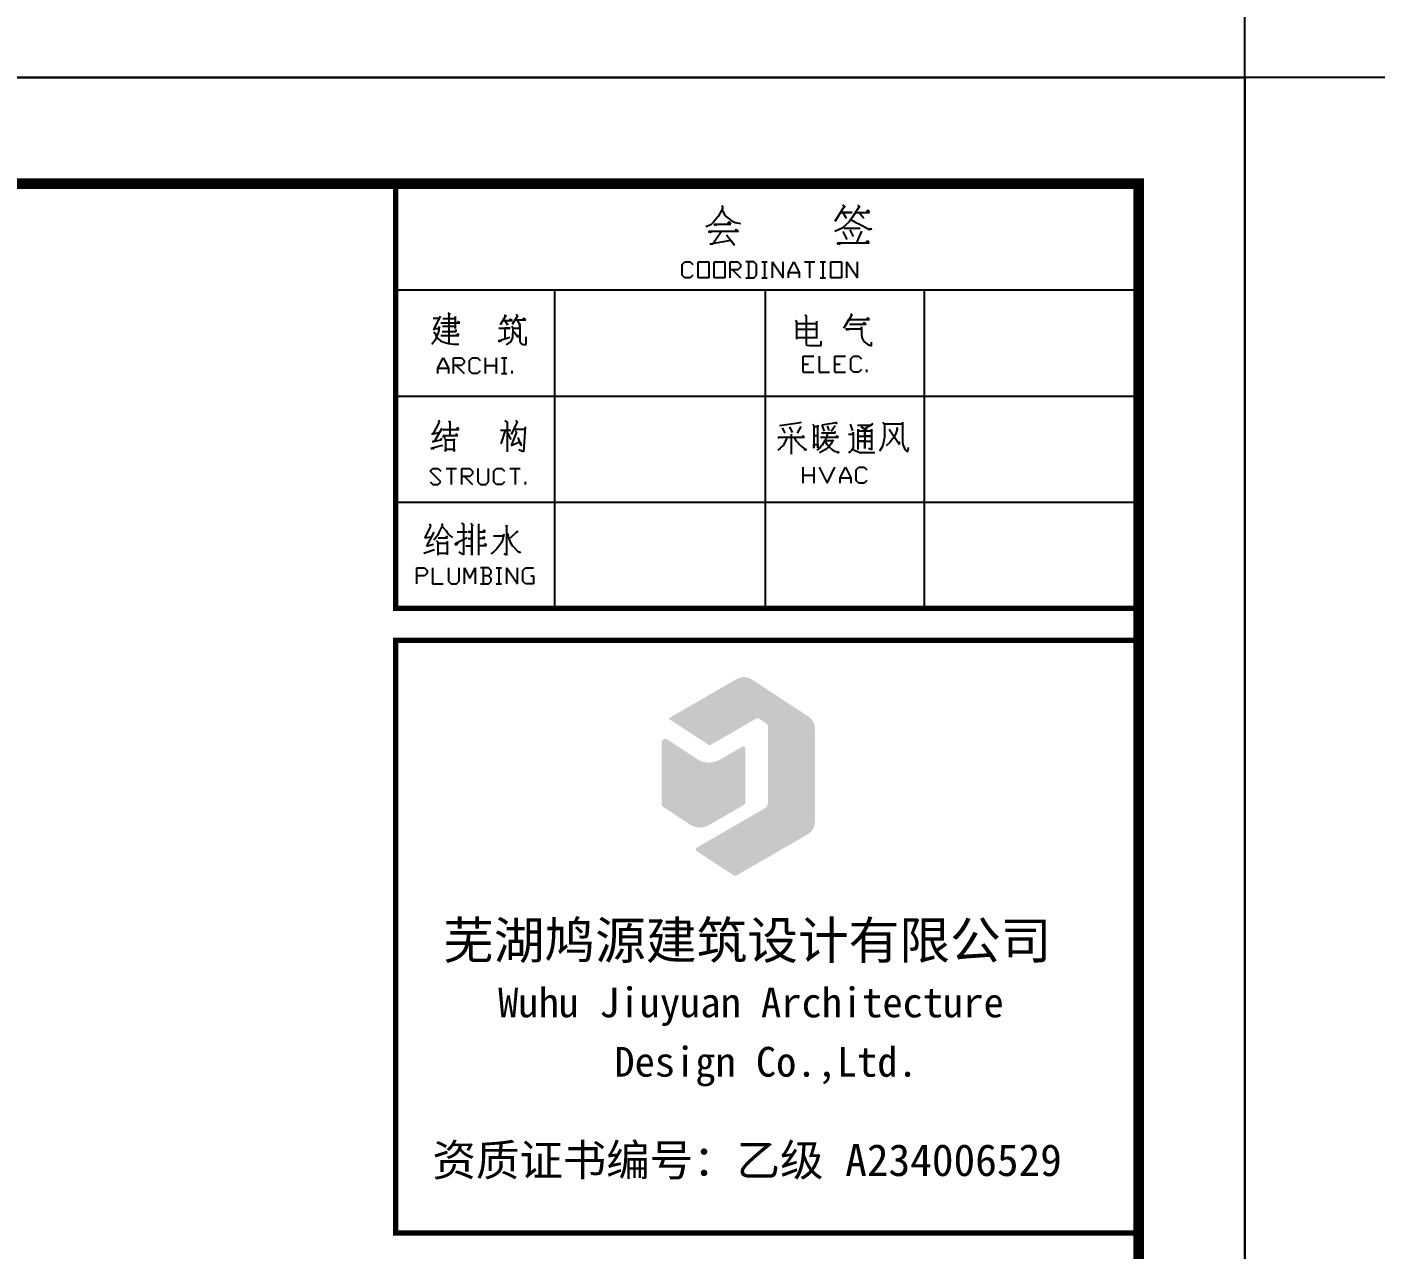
# Model space of a CAD drawing. Extents: x 2025205 to 2402328, y -557483 to 329036.
# Drawn here: x 2160471 to 2179515, y 104105 to 121366 of the extents above; entities that cross this region are included whole.
import ezdxf

# ---------------------------------------------------------------- set-up
doc = ezdxf.new("R2010")
doc.units = 0
doc.header["$LTSCALE"] = 1500
doc.header["$MEASUREMENT"] = 0
doc.layers.add('PUB_TITLE', color=4, linetype='Continuous')
doc.styles.add('STYLE4', font='simfang.ttf', dxfattribs={"width": 0.8})
doc.styles.add('图签2', font='simhei.ttf', dxfattribs={"height": 1000})

msp = doc.modelspace()

# ---------------------------------------------------------------- hatches: boundary and pattern name
at = {"layer": 'PUB_TITLE'}
h = msp.add_hatch(color=256, dxfattribs=at)
edge = h.paths.add_edge_path()
edge.add_ellipse((2171397.338064572, 111456.3832694849), major_axis=(-144.1779285890087, 144.1779285890087), ratio=0.9999999999999653, start_angle=225.0000000001424, end_angle=281.7428642561471)
edge.add_line((2171509.155402659, 111626.8867388619), (2170711.892938344, 112149.7368993275))
edge.add_ellipse((2170600.075600257, 111979.2334299511), major_axis=(-144.1779285887359, 144.1779285887359), ratio=0.9999999999999974, start_angle=-78.25713574382821, end_angle=-14.99999997287442)
edge.add_line((2170498.126409197, 112155.8146084617), (2169532.316187007, 111598.2038173061))
edge.add_line((2169532.316187007, 111598.2038173061), (2170113.731532861, 111216.9076689461))
edge.add_line((2170113.731532861, 111216.9076689461), (2170765.656832411, 111593.2969157211))
edge.add_ellipse((2170791.144130176, 111549.1516210935), major_axis=(36.04448214693746, 36.04448214693745), ratio=0.9999999999999745, start_angle=371.7428642561522, end_angle=435.0000000271238, ccw=False)
edge.add_line((2170819.098464698, 111591.7774884379), (2170915.236779441, 111528.7293260831))
edge.add_ellipse((2170887.282444919, 111486.1034587394), major_axis=(36.04448214777827, 36.04448214777825), ratio=0.9999999999997462, start_angle=314.99999999992565, end_angle=371.74286425592777, ccw=False)
edge.add_line((2170938.257040449, 111486.1034587387), (2170938.257040449, 110413.5759808044))
edge.add_ellipse((2170836.30784939, 110413.5759808044), major_axis=(-72.0889642944451, 72.088964294445), ratio=0.9999999999999458, start_angle=165.0000000265585, end_angle=224.999999999599, ccw=False)
edge.add_line((2170887.282444919, 110325.2853915484), (2169935.314594411, 109775.6664973998))
edge.add_ellipse((2169950.606973067, 109749.1793206236), major_axis=(-21.62668928813794, 21.62668928813793), ratio=0.9999999999999007, start_angle=-14.99999997343389, end_angle=101.742864255415)
edge.add_line((2169933.834372356, 109723.6038002181), (2170457.971961685, 109379.8707951515))
edge.add_ellipse((2170474.744562397, 109405.4463155563), major_axis=(21.62668928817741, 21.62668928817741), ratio=0.9999999999999938, start_angle=191.7428642543983, end_angle=255.000000025383)
edge.add_line((2170490.036941055, 109378.9591387794), (2171499.287255629, 109961.6500789404))
edge.add_ellipse((2171397.338064572, 110138.2312574517), major_axis=(144.1779285892063, 144.1779285892062), ratio=0.9999999999999477, start_angle=255.0000000270828, end_angle=315.0000000001423)
edge.add_line((2171601.236446689, 110138.2312574524), (2171601.236446689, 111456.3832694863))
h = msp.add_hatch(color=256, dxfattribs=at)
edge = h.paths.add_edge_path()
edge.add_ellipse((2169479.834981198, 110385.8926927447), major_axis=(29.71613420644969, 29.71613420644967), ratio=0.9999999999998969, start_angle=135.0000000030776, end_angle=191.742864259058)
edge.add_line((2169456.788603314, 110350.7506704645), (2169839.783500108, 110099.5800055824))
edge.add_ellipse((2169978.061767433, 110310.4321392584), major_axis=(-178.2968052391988, 178.2968052391988), ratio=0.9999999999999803, start_angle=101.7428642559012, end_angle=165.0000000269085)
edge.add_line((2170104.13664755, 110092.0640415752), (2170600.211208604, 110378.4728226243))
edge.add_ellipse((2170579.198728582, 110414.8675055716), major_axis=(-29.71613420645653, 29.71613420645653), ratio=0.9999999999999422, start_angle=165.0000000269174, end_angle=224.9999999999087)
edge.add_line((2170621.223688621, 110414.8675055716), (2170621.223688621, 111172.9012722112))
edge.add_ellipse((2170590.638931304, 111172.9012722119), major_axis=(21.62668928826362, 21.62668928826361), ratio=0.999999999999947, start_angle=314.9999999999985, end_angle=435.0000000256456)
edge.add_line((2170575.346552646, 111199.3884489888), (2170258.486560963, 111016.4492476962))
edge.add_ellipse((2170105.562774379, 111281.321015462), major_axis=(-216.2668928831128, 216.2668928831128), ratio=0.999999999999995, start_angle=101.74286425591981, end_angle=165.0000000268788, ccw=False)
edge.add_line((2169937.836767246, 111025.5658113989), (2169516.738930723, 111301.7246439685))
edge.add_ellipse((2169488.784596201, 111259.0987766241), major_axis=(36.04448214751914, 36.04448214751913), ratio=0.9999999999999017, start_angle=11.7428642554654, end_angle=134.9486282428271)
edge.add_line((2169437.810021162, 111259.1444807616), (2169437.810021162, 110385.8926927419))

# ---------------------------------------------------------------- linework, layer by layer
for p, q in [((2170287.527014585, 118843.1619280004), (2170299.527014596, 118813.1619280053)), ((2171991.527016172, 118855.161927999), (2172027.527016206, 118819.1619280053)), ((2172201.527016368, 118849.1619279997), (2172237.527016401, 118819.1619280053)), ((2170203.527014507, 118651.1619280311), (2170167.527014473, 118609.1619280388)), ((2170233.527014535, 118687.1619280255), (2170203.527014507, 118651.1619280311)), ((2170257.527014557, 118729.16192802), (2170233.527014535, 118687.1619280255)), ((2170299.527014596, 118813.1619280053), (2170257.527014557, 118729.16192802)), ((2170293.527014591, 118783.1619280109), (2170311.527014608, 118741.1619280172)), ((2170311.527014608, 118741.1619280172), (2170335.52701463, 118699.1619280241)), ((2170335.52701463, 118699.1619280241), (2170371.527014663, 118669.1619280283)), ((2170371.527014663, 118669.1619280283), (2170419.527014708, 118633.1619280353)), ((2172015.527016195, 118831.1619280032), (2171889.527016077, 118621.1619280367)), ((2171889.527016077, 118621.1619280367), (2171961.527016144, 118747.1619280165)), ((2171961.527016144, 118747.1619280165), (2172129.527016301, 118747.1619280165)), ((2171997.527016178, 118747.1619280165), (2172045.527016222, 118663.1619280297)), ((2172129.527016301, 118747.1619280165), (2171997.527016178, 118747.1619280165)), ((2172027.527016206, 118819.1619280053), (2172015.527016195, 118831.1619280032)), ((2172129.527016301, 118675.1619280276), (2172087.527016262, 118615.1619280381)), ((2172111.527016284, 118645.1619280325), (2172171.52701634, 118609.1619280388)), ((2172225.52701639, 118825.1619280046), (2172129.527016301, 118675.1619280276)), ((2172183.527016351, 118747.1619280165), (2172375.52701653, 118747.1619280165)), ((2172237.527016401, 118819.1619280053), (2172225.52701639, 118825.1619280046)), ((2172231.527016396, 118741.1619280172), (2172291.527016452, 118663.1619280297)), ((2172351.527016507, 118777.1619280109), (2172327.527016485, 118753.1619280158)), ((2172375.52701653, 118747.1619280165), (2172351.527016507, 118777.1619280109)), ((2170131.52701444, 118573.1619280444), (2170059.527014373, 118543.1619280493)), ((2170101.527014412, 118483.1619280591), (2170521.527014803, 118483.1619280591)), ((2170119.527014429, 118459.1619280619), (2170101.527014412, 118483.1619280591)), ((2170143.527014451, 118483.1619280591), (2170119.527014429, 118459.1619280619)), ((2170167.527014473, 118609.1619280388), (2170131.52701444, 118573.1619280444)), ((2170161.527014468, 118303.161928087), (2170275.527014574, 118477.1619280591)), ((2170179.527014485, 118579.1619280437), (2170413.527014703, 118579.1619280437)), ((2170197.527014501, 118555.1619280465), (2170179.527014485, 118579.1619280437)), ((2170221.527014524, 118579.1619280437), (2170197.527014501, 118555.1619280465)), ((2170389.52701468, 118615.1619280381), (2170371.527014663, 118585.1619280423)), ((2170413.527014703, 118579.1619280437), (2170389.52701468, 118615.1619280381)), ((2170419.527014708, 118633.1619280353), (2170473.527014758, 118603.1619280388)), ((2170473.527014758, 118603.1619280388), (2170551.527014831, 118591.1619280409)), ((2170491.527014775, 118507.1619280549), (2170473.527014758, 118483.1619280591)), ((2170521.527014803, 118483.1619280591), (2170491.527014775, 118507.1619280549)), ((2171985.527016167, 118525.1619280521), (2171883.527016072, 118477.1619280591)), ((2172039.527016217, 118573.1619280444), (2171985.527016167, 118525.1619280521)), ((2171997.527016178, 118477.1619280591), (2172051.527016228, 118363.1619280779)), ((2172009.527016189, 118525.1619280521), (2172243.527016407, 118525.1619280521)), ((2172087.527016262, 118615.1619280381), (2172039.527016217, 118573.1619280444)), ((2172093.527016267, 118501.1619280556), (2172141.527016312, 118405.1619280716)), ((2172171.52701634, 118609.1619280388), (2172231.527016396, 118579.1619280437)), ((2172261.527016424, 118483.1619280591), (2172195.527016362, 118333.1619280828)), ((2172231.527016396, 118579.1619280437), (2172279.52701644, 118555.1619280465)), ((2172279.52701644, 118555.1619280465), (2172345.527016502, 118519.1619280535)), ((2172345.527016502, 118519.1619280535), (2172405.527016558, 118513.1619280535)), ((2172405.527016558, 118513.1619280535), (2172357.527016513, 118495.1619280563)), ((2170413.527014703, 118351.16192808), (2170119.527014429, 118297.1619280884)), ((2170119.527014429, 118297.1619280884), (2170161.527014468, 118303.161928087)), ((2170353.527014647, 118429.1619280668), (2170467.527014753, 118285.1619280898)), ((2170467.527014753, 118285.1619280898), (2170413.527014703, 118351.16192808)), ((2171919.527016105, 118315.1619280856), (2172369.527016524, 118315.1619280856)), ((2171937.527016122, 118291.1619280891), (2171919.527016105, 118315.1619280856)), ((2171973.527016155, 118315.1619280856), (2171937.527016122, 118291.1619280891)), ((2172345.527016502, 118345.1619280814), (2172315.527016474, 118309.161928087)), ((2172369.527016524, 118315.1619280856), (2172345.527016502, 118345.1619280814)), ((2169727.628564021, 118011.8383523147), (2169765.128564057, 118049.3383523077)), ((2169727.628564021, 117861.8383523384), (2169727.628564021, 118011.8383523147)), ((2169765.128564057, 118049.3383523077), (2169840.128564127, 118049.3383523077)), ((2169840.128564127, 118049.3383523077), (2169877.62856416, 118011.8383523147)), ((2169952.62856423, 118049.3383523077), (2170102.62856437, 118049.3383523077)), ((2169952.62856423, 117824.3383523447), (2169952.62856423, 118049.3383523077)), ((2170102.62856437, 118049.3383523077), (2170102.62856437, 117824.3383523447)), ((2170177.62856444, 118049.3383523077), (2170327.628564579, 118049.3383523077)), ((2170177.62856444, 117824.3383523447), (2170177.62856444, 118049.3383523077)), ((2170327.628564579, 118049.3383523077), (2170327.628564579, 117824.3383523447)), ((2170402.628564649, 118049.3383523077), (2170515.128564755, 118049.3383523077)), ((2170402.628564649, 117824.3383523447), (2170402.628564649, 118049.3383523077)), ((2170515.128564755, 117936.8383523258), (2170402.628564649, 117936.8383523258)), ((2170440.128564686, 117936.8383523258), (2170552.628564789, 117824.3383523447)), ((2170515.128564755, 118049.3383523077), (2170552.628564789, 118011.8383523147)), ((2170552.628564789, 117974.3383523203), (2170515.128564755, 117936.8383523258)), ((2170552.628564789, 118011.8383523147), (2170552.628564789, 117974.3383523203)), ((2170740.128564965, 118049.3383523077), (2170627.628564859, 118049.3383523077)), ((2170665.128564895, 118049.3383523077), (2170665.128564895, 117824.3383523447)), ((2170777.628564999, 118011.8383523147), (2170740.128564965, 118049.3383523077)), ((2170777.628564999, 117861.8383523384), (2170777.628564999, 118011.8383523147)), ((2170852.628565068, 118049.3383523077), (2170927.628565138, 118049.3383523077)), ((2170890.128565105, 118049.3383523077), (2170890.128565105, 117824.3383523447)), ((2171002.628565208, 118049.3383523077), (2171152.628565348, 117824.3383523447)), ((2171002.628565208, 117824.3383523447), (2171002.628565208, 118049.3383523077)), ((2171152.628565348, 117824.3383523447), (2171152.628565348, 118049.3383523077)), ((2171227.628565418, 117899.3383523328), (2171302.628565487, 118049.3383523077)), ((2171227.628565418, 117899.3383523328), (2171377.628565557, 117899.3383523328)), ((2171227.628565418, 117824.3383523447), (2171227.628565418, 117899.3383523328)), ((2171302.628565487, 118049.3383523077), (2171377.628565557, 117899.3383523328)), ((2171377.628565557, 117899.3383523328), (2171377.628565557, 117824.3383523447)), ((2171452.628565627, 118049.3383523077), (2171602.628565767, 118049.3383523077)), ((2171527.628565697, 118049.3383523077), (2171527.628565697, 117824.3383523447)), ((2171677.628565837, 118049.3383523077), (2171752.628565907, 118049.3383523077)), ((2171715.128565873, 118049.3383523077), (2171715.128565873, 117824.3383523447)), ((2171827.628565976, 118049.3383523077), (2171977.628566116, 118049.3383523077)), ((2171827.628565976, 117824.3383523447), (2171827.628565976, 118049.3383523077)), ((2171977.628566116, 118049.3383523077), (2171977.628566116, 117824.3383523447)), ((2172052.628566186, 118049.3383523077), (2172202.628566326, 117824.3383523447)), ((2172052.628566186, 117824.3383523447), (2172052.628566186, 118049.3383523077)), ((2172202.628566326, 117824.3383523447), (2172202.628566326, 118049.3383523077)), ((2169765.128564057, 117824.3383523447), (2169727.628564021, 117861.8383523384)), ((2169840.128564127, 117824.3383523447), (2169765.128564057, 117824.3383523447)), ((2169877.62856416, 117861.8383523384), (2169840.128564127, 117824.3383523447)), ((2170102.62856437, 117824.3383523447), (2169952.62856423, 117824.3383523447)), ((2170327.628564579, 117824.3383523447), (2170177.62856444, 117824.3383523447)), ((2170627.628564859, 117824.3383523447), (2170740.128564965, 117824.3383523447)), ((2170740.128564965, 117824.3383523447), (2170777.628564999, 117861.8383523384)), ((2170852.628565068, 117824.3383523447), (2170927.628565138, 117824.3383523447)), ((2171677.628565837, 117824.3383523447), (2171752.628565907, 117824.3383523447)), ((2171977.628566116, 117824.3383523447), (2171827.628565976, 117824.3383523447)), ((2165677.348925039, 117653.5004129116), (2176177.348934818, 117653.5004129116)), ((2167923.895690979, 117653.5004129116), (2167923.895690979, 113195.2545468127)), ((2170899.007811868, 117653.5004129116), (2170899.007811868, 113195.2545468127)), ((2173143.864366502, 117653.5004129116), (2173143.864366502, 113195.2545468127)), ((2166417.736835769, 117330.0215390357), (2166451.336835801, 117306.0215390399)), ((2166432.136835783, 117315.6215390377), (2166432.136835783, 116898.0215391049)), ((2166451.336835801, 117306.0215390399), (2166432.136835783, 117315.6215390377)), ((2172107.951953672, 117319.0312637761), (2172122.351953685, 117280.6312637823)), ((2166211.336835577, 117253.2215390466), (2166283.336835644, 117253.2215390466)), ((2166307.336835667, 117282.0215390427), (2166216.136835582, 117090.0215390734)), ((2166292.936835653, 117133.2215390662), (2166288.136835649, 117080.4215390736)), ((2166292.936835653, 117109.2215390704), (2166292.936835653, 117133.2215390662)), ((2166316.936835676, 117186.0215390595), (2166585.736835926, 117186.0215390595)), ((2166518.536835863, 117133.2215390669), (2166340.936835698, 117133.2215390669)), ((2166345.736835702, 117248.4215390491), (2166518.536835863, 117248.4215390491)), ((2166518.536835863, 117277.2215390445), (2166518.536835863, 117109.2215390718)), ((2166518.536835863, 117248.4215390491), (2166518.536835863, 117277.2215390445)), ((2166518.536835863, 117109.2215390718), (2166518.536835863, 117133.2215390669)), ((2166566.536835908, 117205.2215390557), (2166552.136835895, 117186.0215390595)), ((2166585.736835926, 117186.0215390595), (2166566.536835908, 117205.2215390557)), ((2167233.736836529, 117291.6215390412), (2167156.936836458, 117157.221539062)), ((2167200.136836498, 117219.6215390523), (2167329.736836619, 117219.6215390523)), ((2167214.536836511, 117301.2215390389), (2167238.536836534, 117277.2215390424)), ((2167224.13683652, 117210.0215390539), (2167257.736836552, 117157.221539062)), ((2167238.536836534, 117277.2215390424), (2167233.736836529, 117291.6215390412)), ((2167257.736836552, 117171.62153906), (2167252.936836547, 117152.4215390631)), ((2167257.736836552, 117157.221539062), (2167257.736836552, 117171.62153906)), ((2167300.936836592, 117238.8215390486), (2167286.536836579, 117219.6215390523)), ((2167329.736836619, 117219.6215390523), (2167300.936836592, 117238.8215390486)), ((2167320.136836607, 117138.0215390658), (2167334.53683662, 117109.2215390704)), ((2167401.736836683, 117286.8215390423), (2167324.936836611, 117162.0215390623)), ((2167368.136836652, 117229.2215390501), (2167516.93683679, 117229.2215390501)), ((2167382.536836665, 117310.8215390388), (2167406.536836687, 117282.0215390427)), ((2167396.936836679, 117224.4215390512), (2167430.53683671, 117162.0215390623)), ((2167406.536836687, 117282.0215390427), (2167401.736836683, 117286.8215390423)), ((2167440.136836719, 117176.4215390603), (2167425.736836705, 117147.6215390635)), ((2167430.53683671, 117162.0215390623), (2167440.136836719, 117176.4215390603)), ((2167435.336836714, 117147.6215390642), (2167435.336836714, 116922.0215391014)), ((2167435.336836714, 117114.0215390706), (2167435.336836714, 117147.6215390642)), ((2167488.136836763, 117253.2215390466), (2167468.936836746, 117234.0215390497)), ((2167516.93683679, 117229.2215390501), (2167488.136836763, 117253.2215390466)), ((2171328.462189164, 117223.0312637908), (2171342.862189177, 117199.0312637943)), ((2171342.862189177, 117199.0312637943), (2171342.862189177, 116954.2312638331)), ((2171347.662189182, 117179.8312637974), (2171621.262189437, 117179.8312637974)), ((2171458.062189285, 117299.8312637785), (2171477.262189303, 117285.4312637798)), ((2171477.262189303, 117285.4312637798), (2171477.262189303, 116887.0312638446)), ((2171626.062189441, 117208.6312637934), (2171626.062189441, 116963.8312638323)), ((2172117.551953681, 117290.23126378), (2172011.951953582, 117112.6312638088)), ((2172011.951953582, 117112.6312638088), (2172079.151953642, 117232.6312637886)), ((2172079.151953642, 117232.6312637886), (2172371.951953918, 117232.6312637886)), ((2172088.751953654, 117170.2312637996), (2172323.951953873, 117170.2312637996)), ((2172122.351953685, 117280.6312637823), (2172117.551953681, 117290.23126378)), ((2172261.551953815, 117131.8312638057), (2172261.551953815, 117074.2312638143)), ((2172261.551953815, 117103.0312638097), (2172261.551953815, 117131.8312638057)), ((2172299.951953851, 117189.4312637951), (2172280.751953833, 117165.4312637993)), ((2172323.951953873, 117170.2312637996), (2172299.951953851, 117189.4312637951)), ((2172347.951953895, 117256.6312637851), (2172328.751953878, 117227.8312637897)), ((2172371.951953918, 117232.6312637886), (2172347.951953895, 117256.6312637851)), ((2166230.536835595, 116936.4215390966), (2166192.136835559, 116878.8215391072)), ((2166216.136835582, 117090.0215390734), (2166235.3368356, 117109.2215390704)), ((2166220.936835586, 117061.221539078), (2166240.136835604, 117032.4215390827)), ((2166249.736835613, 116974.8215390919), (2166230.536835595, 116936.4215390966)), ((2166235.3368356, 117109.2215390704), (2166292.936835653, 117109.2215390704)), ((2166240.136835604, 117032.4215390827), (2166249.736835613, 116998.821539087)), ((2166264.136835626, 117013.2215390857), (2166249.736835613, 116974.8215390919)), ((2166249.736835613, 116998.821539087), (2166273.736835635, 116965.2215390927)), ((2166278.53683564, 117046.8215390793), (2166264.136835626, 117013.2215390857)), ((2166273.736835635, 116965.2215390927), (2166312.136835671, 116931.6215390977)), ((2166288.136835649, 117080.4215390736), (2166278.53683564, 117046.8215390793)), ((2166312.136835671, 116931.6215390977), (2166360.136835716, 116912.4215391015)), ((2166316.936835676, 117008.4215390868), (2166571.336835912, 117008.4215390868)), ((2166336.136835693, 117066.021539079), (2166532.936835879, 117066.021539079)), ((2166528.136835872, 117085.2215390746), (2166513.736835859, 117070.8215390779)), ((2166537.736835881, 117070.8215390779), (2166528.136835872, 117090.0215390734)), ((2166532.936835879, 117090.0215390748), (2166528.136835872, 117085.2215390746)), ((2166556.936835899, 117032.4215390827), (2166528.136835872, 117008.4215390868)), ((2166532.936835879, 117066.021539079), (2166532.936835879, 117090.0215390748)), ((2166571.336835912, 117008.4215390868), (2166556.936835899, 117032.4215390827)), ((2167132.936836433, 116931.6215390991), (2167291.33683658, 116984.4215390903)), ((2167156.936836455, 116917.2215391011), (2167132.936836433, 116931.6215390991)), ((2167137.736836437, 117114.0215390692), (2167296.136836585, 117114.0215390692)), ((2167166.536836464, 116936.421539098), (2167156.936836455, 116917.2215391011)), ((2167219.336836513, 117114.0215390692), (2167219.336836513, 116955.621539095)), ((2167296.136836585, 117114.0215390692), (2167219.336836513, 117114.0215390692)), ((2167329.736836616, 116979.6215390915), (2167305.736836594, 116922.0215391014)), ((2167334.53683662, 117109.2215390704), (2167329.736836616, 116979.6215390915)), ((2167344.136836629, 117114.0215390706), (2167435.336836714, 117114.0215390706)), ((2167348.936836634, 117066.0215390776), (2167406.536836687, 116984.4215390903)), ((2167416.136836696, 116998.8215390891), (2167396.936836679, 117008.4215390868)), ((2167406.536836687, 116984.4215390903), (2167416.136836696, 116998.8215390891)), ((2167521.736836795, 116878.8215391072), (2167521.736836795, 116989.2215390892)), ((2171347.662189182, 117098.2312638108), (2171621.262189437, 117098.2312638108)), ((2171352.462189186, 116978.2312638303), (2171621.262189437, 116978.2312638303)), ((2172040.751953609, 117103.0312638097), (2172261.551953815, 117103.0312638097)), ((2172064.751953632, 117079.0312638131), (2172040.751953609, 117103.0312638097)), ((2172079.151953645, 117103.0312638097), (2172064.751953632, 117079.0312638131)), ((2172261.551953815, 117074.2312638143), (2172261.551953815, 117031.0312638222)), ((2172261.551953815, 117031.0312638222), (2172266.351953819, 116978.2312638303)), ((2172266.351953819, 116978.2312638303), (2172295.151953846, 116925.4312638377)), ((2166360.136835716, 116912.4215391015), (2166427.336835778, 116893.2215391053)), ((2166427.336835778, 116893.2215391053), (2166499.336835845, 116883.6215391075)), ((2166499.336835845, 116883.6215391075), (2166571.336835912, 116883.6215391075)), ((2167305.736836594, 116922.0215391014), (2167238.536836531, 116874.0215391084)), ((2167435.336836714, 116922.0215391014), (2167449.736836728, 116893.2215391053)), ((2167449.736836728, 116893.2215391053), (2167464.136836741, 116883.6215391075)), ((2167464.136836741, 116883.6215391075), (2167483.336836759, 116878.8215391072)), ((2167483.336836759, 116878.8215391072), (2167521.736836795, 116878.8215391072)), ((2171477.262189303, 116887.0312638446), (2171486.862189312, 116872.6312638465)), ((2171486.862189312, 116872.6312638465), (2171520.462189343, 116867.8312638463)), ((2171520.462189343, 116867.8312638463), (2171688.462189499, 116867.8312638463)), ((2171688.462189499, 116867.8312638463), (2171688.462189499, 116930.2312638366)), ((2172295.151953846, 116925.4312638377), (2172347.951953895, 116882.2312638457)), ((2172347.951953895, 116882.2312638457), (2172400.751953945, 116863.0312638488)), ((2172400.751953945, 116863.0312638488), (2172400.751953945, 116915.83126384)), ((2166273.7738069, 116544.755672005), (2166348.77380697, 116694.7556719813)), ((2166348.77380697, 116694.7556719813), (2166423.773807039, 116544.755672005)), ((2166498.773807109, 116694.7556719813), (2166611.273807213, 116694.7556719813)), ((2166498.773807109, 116469.7556720169), (2166498.773807109, 116694.7556719813)), ((2166611.273807213, 116582.2556719994), (2166498.773807109, 116582.2556719994)), ((2166536.273807143, 116582.2556719994), (2166648.773807249, 116469.7556720169)), ((2166611.273807213, 116694.7556719813), (2166648.773807249, 116657.2556719868)), ((2166648.773807249, 116619.7556719924), (2166611.273807213, 116582.2556719994)), ((2166648.773807249, 116657.2556719868), (2166648.773807249, 116619.7556719924)), ((2166723.773807319, 116657.2556719868), (2166761.273807352, 116694.7556719813)), ((2166723.773807319, 116507.2556720106), (2166723.773807319, 116657.2556719868)), ((2166761.273807352, 116694.7556719813), (2166836.273807422, 116694.7556719813)), ((2166836.273807422, 116694.7556719813), (2166873.773807459, 116657.2556719868)), ((2166948.773807528, 116469.7556720169), (2166948.773807528, 116694.7556719813)), ((2166948.773807528, 116582.2556719994), (2167098.773807668, 116582.2556719994)), ((2167098.773807668, 116694.7556719813), (2167098.773807668, 116469.7556720169)), ((2167173.773807738, 116694.7556719813), (2167248.773807808, 116694.7556719813)), ((2167211.273807772, 116694.7556719813), (2167211.273807772, 116469.7556720169)), ((2171435.434734755, 116715.2899094732), (2171585.434734895, 116715.2899094732)), ((2171435.434734755, 116490.2899095095), (2171435.434734755, 116715.2899094732)), ((2171435.434734755, 116602.7899094913), (2171510.434734825, 116602.7899094913)), ((2171660.434734965, 116715.2899094732), (2171660.434734965, 116490.2899095095)), ((2171885.434735174, 116715.2899094732), (2172035.434735314, 116715.2899094732)), ((2171885.434735174, 116490.2899095095), (2171885.434735174, 116715.2899094732)), ((2171885.434735174, 116602.7899094913), (2171960.434735244, 116602.7899094913)), ((2172110.434735384, 116677.7899094801), (2172147.934735417, 116715.2899094732)), ((2172110.434735384, 116527.7899095039), (2172110.434735384, 116677.7899094801)), ((2172147.934735417, 116715.2899094732), (2172222.934735487, 116715.2899094732)), ((2172222.934735487, 116715.2899094732), (2172260.434735524, 116677.7899094801)), ((2166273.7738069, 116544.755672005), (2166423.773807039, 116544.755672005)), ((2166273.7738069, 116469.7556720169), (2166273.7738069, 116544.755672005)), ((2166423.773807039, 116544.755672005), (2166423.773807039, 116469.7556720169)), ((2166761.273807352, 116469.7556720169), (2166723.773807319, 116507.2556720106)), ((2166836.273807422, 116469.7556720169), (2166761.273807352, 116469.7556720169)), ((2166873.773807459, 116507.2556720106), (2166836.273807422, 116469.7556720169)), ((2167173.773807738, 116469.7556720169), (2167248.773807808, 116469.7556720169)), ((2167323.773807878, 116469.7556720169), (2167323.773807878, 116507.2556720106)), ((2171435.434734755, 116490.2899095095), (2171585.434734895, 116490.2899095095)), ((2171660.434734965, 116490.2899095095), (2171810.434735104, 116490.2899095095)), ((2171885.434735174, 116490.2899095095), (2172035.434735314, 116490.2899095095)), ((2172147.934735417, 116490.2899095095), (2172110.434735384, 116527.7899095039)), ((2172222.934735487, 116490.2899095095), (2172147.934735417, 116490.2899095095)), ((2172260.434735524, 116527.7899095039), (2172222.934735487, 116490.2899095095)), ((2172335.434735593, 116490.2899095095), (2172335.434735593, 116527.7899095039)), ((2165677.348925039, 116153.5004131519), (2176177.348934818, 116153.5004131519)), ((2166283.336835644, 115814.1560391355), (2166292.936835653, 115785.3560391394)), ((2166427.336835778, 115799.7560391375), (2166456.136835805, 115785.3560391401)), ((2166446.536835796, 115794.9560391379), (2166446.536835796, 115598.1560391691)), ((2166456.136835805, 115785.3560391401), (2166446.536835796, 115794.9560391379)), ((2167219.336836516, 115809.3560391353), (2167252.936836547, 115790.156039139)), ((2167252.936836547, 115790.156039139), (2167252.936836547, 115362.9560392071)), ((2167396.936836681, 115790.156039139), (2167310.536836601, 115607.7560391682)), ((2167377.736836663, 115814.1560391355), (2167396.936836681, 115790.156039139)), ((2171393.398761988, 115792.3016471653), (2171398.198761992, 115773.1016471684)), ((2166192.136835559, 115612.5560391671), (2166292.936835656, 115636.5560391636)), ((2166211.336835577, 115622.1560391663), (2166192.136835559, 115612.5560391671)), ((2166292.936835653, 115785.3560391394), (2166211.336835577, 115622.1560391663)), ((2166331.336835692, 115694.1560391537), (2166225.736835593, 115516.5560391825)), ((2166292.936835656, 115636.5560391636), (2166331.336835692, 115694.1560391537)), ((2166350.536835707, 115679.756039157), (2166571.336835912, 115679.756039157)), ((2166364.93683572, 115665.356039159), (2166350.536835707, 115679.756039157)), ((2166379.336835734, 115679.756039157), (2166364.93683572, 115665.356039159)), ((2166532.936835879, 115617.3560391674), (2166528.136835872, 115598.1560391705)), ((2166556.936835902, 115593.3560391702), (2166532.936835879, 115617.3560391674)), ((2166556.936835899, 115708.5560391524), (2166542.536835886, 115684.5560391559)), ((2166571.336835912, 115679.756039157), (2166556.936835899, 115708.5560391524)), ((2167161.736836462, 115670.1560391579), (2167305.736836596, 115670.1560391579)), ((2167224.13683652, 115665.356039159), (2167166.536836467, 115478.1560391893)), ((2167252.936836547, 115636.5560391636), (2167305.736836596, 115540.5560391797)), ((2167387.336836672, 115641.3560391646), (2167310.536836601, 115454.1560391949)), ((2167358.536836646, 115684.5560391559), (2167502.53683678, 115684.5560391559)), ((2167368.136836655, 115660.5560391615), (2167387.336836672, 115641.3560391646)), ((2167507.336836784, 115718.1560391502), (2167483.336836762, 115362.9560392085)), ((2171398.198761992, 115773.1016471684), (2171100.598761715, 115729.9016471764)), ((2171138.998761751, 115705.9016471799), (2171177.398761787, 115629.1016471921)), ((2171244.598761849, 115720.3016471765), (2171282.998761885, 115638.7016471899)), ((2171268.598761871, 115614.7016471927), (2171268.598761871, 115331.5016472391)), ((2171402.998761997, 115725.1016471768), (2171350.198761947, 115629.1016471921)), ((2171566.198762149, 115753.9016471708), (2171585.398762167, 115734.7016471745)), ((2171585.398762167, 115734.7016471745), (2171585.398762167, 115417.9016472246)), ((2171642.99876222, 115720.3016471779), (2171585.398762167, 115720.3016471779)), ((2171642.99876222, 115739.5016471741), (2171642.99876222, 115720.3016471779)), ((2171642.99876222, 115422.7016472248), (2171642.99876222, 115739.5016471741)), ((2171695.798762269, 115633.901647191), (2171892.598762453, 115633.901647191)), ((2171902.198762462, 115773.1016471684), (2171700.598762274, 115739.5016471741)), ((2171700.598762274, 115739.5016471741), (2171734.198762305, 115657.9016471875)), ((2171782.19876235, 115629.1016471921), (2171767.798762336, 115566.7016472011)), ((2171777.398762345, 115729.9016471764), (2171796.598762363, 115667.5016471853)), ((2171887.798762448, 115729.9016471764), (2171830.198762394, 115653.101647188)), ((2171882.998762444, 115648.3016471891), (2171873.398762435, 115633.901647191)), ((2171892.598762453, 115633.901647191), (2171882.998762444, 115648.3016471891)), ((2171892.598762453, 115787.5016471664), (2171911.79876247, 115758.7016471704)), ((2171911.79876247, 115758.7016471704), (2171902.198762462, 115773.1016471684)), ((2172074.998762622, 115614.7016471941), (2172142.198762685, 115614.7016471941)), ((2172098.998762645, 115753.9016471708), (2172132.598762676, 115662.7016471864)), ((2172142.198762685, 115643.5016471902), (2172142.198762685, 115422.7016472248)), ((2172142.198762685, 115614.7016471941), (2172142.198762685, 115643.5016471902)), ((2172204.598762743, 115739.5016471741), (2172401.398762926, 115739.5016471741)), ((2172214.198762752, 115686.7016471815), (2172214.198762752, 115662.7016471857)), ((2172214.198762752, 115398.7016472276), (2172214.198762752, 115686.7016471815)), ((2172214.198762752, 115662.7016471857), (2172401.398762926, 115662.7016471857)), ((2172257.398762792, 115720.3016471765), (2172334.198762864, 115667.5016471853)), ((2172300.598762833, 115686.7016471829), (2172257.398762792, 115720.3016471765)), ((2172420.598762944, 115758.7016471704), (2172300.598762833, 115686.7016471829)), ((2172305.398762837, 115653.1016471866), (2172305.398762837, 115413.1016472257)), ((2172305.398762837, 115585.901647198), (2172305.398762837, 115653.1016471866)), ((2172401.398762926, 115739.5016471741), (2172420.598762944, 115758.7016471704)), ((2172401.398762926, 115686.7016471815), (2172401.398762926, 115408.3016472268)), ((2172401.398762926, 115662.7016471857), (2172401.398762926, 115686.7016471815)), ((2172559.798763074, 115782.7016471676), (2172583.798763096, 115753.9016471708)), ((2172583.798763096, 115753.9016471708), (2172583.798763096, 115566.7016472011)), ((2172588.598763101, 115758.7016471697), (2172833.398763329, 115758.7016471697)), ((2172650.998763159, 115686.7016471808), (2172794.998763293, 115470.7016472151)), ((2172751.798763253, 115638.7016471885), (2172732.598763238, 115595.5016471958)), ((2172766.198763269, 115691.5016471797), (2172751.798763253, 115638.7016471885)), ((2172761.398763262, 115715.5016471762), (2172766.198763269, 115691.5016471797)), ((2172838.198763333, 115782.7016471662), (2172838.198763333, 115509.1016472103)), ((2166182.53683555, 115415.756039199), (2166345.736835702, 115458.9560391917)), ((2166201.736835568, 115401.3560392016), (2166182.53683555, 115415.756039199)), ((2166201.736835571, 115506.9560391847), (2166331.336835692, 115540.5560391783)), ((2166225.736835593, 115516.5560391825), (2166201.736835571, 115506.9560391847)), ((2166230.536835595, 115430.156039197), (2166201.736835568, 115401.3560392016)), ((2166321.736835683, 115554.956039177), (2166316.936835678, 115535.7560391794)), ((2166331.336835692, 115540.5560391783), (2166321.736835683, 115554.956039177)), ((2166350.536835707, 115593.3560391702), (2166556.936835902, 115593.3560391702)), ((2166360.136835716, 115569.3560391744), (2166350.536835707, 115593.3560391702)), ((2166379.336835734, 115583.7560391724), (2166360.136835716, 115569.3560391744)), ((2166364.936835723, 115559.7560391759), (2166384.136835738, 115540.5560391783)), ((2166384.136835738, 115540.5560391783), (2166384.136835738, 115367.7560392059)), ((2166504.13683585, 115530.9560391805), (2166384.136835738, 115530.9560391805)), ((2166504.13683585, 115550.1560391774), (2166504.13683585, 115530.9560391805)), ((2166504.13683585, 115367.7560392059), (2166504.13683585, 115550.1560391774)), ((2167310.536836601, 115454.1560391949), (2167430.536836713, 115506.9560391861)), ((2167406.53683669, 115569.3560391772), (2167449.736836731, 115454.1560391949)), ((2167459.336836739, 115468.5560391936), (2167435.336836717, 115502.1560391872)), ((2167449.736836731, 115454.1560391949), (2167459.336836739, 115468.5560391936)), ((2171110.198761727, 115417.901647226), (2171076.598761695, 115389.1016472299)), ((2171081.398761697, 115571.5016472), (2171455.798762046, 115571.5016472)), ((2171095.798761711, 115552.3016472044), (2171081.398761697, 115571.5016472)), ((2171129.398761742, 115437.1016472222), (2171110.198761727, 115417.901647226)), ((2171153.398761764, 115456.3016472198), (2171129.398761742, 115437.1016472222)), ((2171172.598761782, 115485.1016472145), (2171153.398761764, 115456.3016472198)), ((2171182.198761791, 115509.101647211), (2171172.598761782, 115485.1016472145)), ((2171196.598761804, 115533.1016472075), (2171182.198761791, 115509.101647211)), ((2171206.198761813, 115552.3016472044), (2171196.598761804, 115533.1016472075)), ((2171311.798761912, 115561.9016472022), (2171321.398761921, 115537.9016472064)), ((2171321.398761921, 115537.9016472064), (2171345.398761943, 115509.101647211)), ((2171345.398761943, 115509.101647211), (2171364.598761961, 115489.9016472148)), ((2171364.598761961, 115489.9016472148), (2171388.598761983, 115465.9016472176)), ((2171388.598761983, 115465.9016472176), (2171412.598762006, 115441.9016472218)), ((2171412.598762006, 115441.9016472218), (2171431.798762023, 115427.5016472244)), ((2171436.598762028, 115590.7016471969), (2171422.198762015, 115566.7016472011)), ((2171431.798762023, 115427.5016472244), (2171465.398762055, 115403.5016472279)), ((2171455.798762046, 115571.5016472), (2171436.598762028, 115590.7016471969)), ((2171575.798762158, 115470.7016472165), (2171642.99876222, 115470.7016472165)), ((2171585.398762167, 115470.7016472165), (2171575.798762158, 115470.7016472165)), ((2171580.598762162, 115595.5016471965), (2171647.798762225, 115595.5016471965)), ((2171585.398762167, 115417.9016472246), (2171585.398762167, 115470.7016472165)), ((2171676.598762251, 115427.5016472237), (2171628.598762207, 115389.1016472299)), ((2171642.99876222, 115470.7016472165), (2171642.99876222, 115422.7016472248)), ((2171705.398762278, 115461.1016472173), (2171676.598762251, 115427.5016472237)), ((2171681.398762256, 115571.5016472014), (2171935.798762493, 115571.5016472014)), ((2171738.99876231, 115513.9016472099), (2171705.398762278, 115461.1016472173)), ((2171767.798762336, 115566.7016472011), (2171738.99876231, 115513.9016472099)), ((2171748.598762318, 115509.1016472103), (2171772.598762341, 115475.5016472153)), ((2171753.398762323, 115523.5016472077), (2171858.998762421, 115523.5016472077)), ((2171796.598762363, 115437.1016472222), (2171753.398762323, 115398.7016472276)), ((2171772.598762341, 115475.5016472153), (2171801.398762368, 115437.1016472222)), ((2171834.998762399, 115485.1016472145), (2171796.598762363, 115437.1016472222)), ((2171801.398762368, 115437.1016472222), (2171834.998762399, 115403.5016472279)), ((2171858.998762421, 115533.1016472061), (2171834.998762399, 115485.1016472145)), ((2171858.998762421, 115523.5016472077), (2171858.998762421, 115533.1016472061)), ((2171911.79876247, 115590.7016471976), (2171897.398762457, 115566.7016472011)), ((2171935.798762493, 115571.5016472014), (2171911.79876247, 115590.7016471976)), ((2172142.198762685, 115422.7016472248), (2172118.198762663, 115384.301647231)), ((2172218.998762757, 115513.9016472092), (2172401.398762926, 115513.9016472092)), ((2172305.398762837, 115513.9016472092), (2172218.998762757, 115513.9016472092)), ((2172223.798762761, 115585.901647198), (2172401.398762926, 115585.901647198)), ((2172401.398762926, 115585.901647198), (2172305.398762837, 115585.901647198)), ((2172305.398762837, 115413.1016472257), (2172305.398762837, 115513.9016472092)), ((2172401.398762926, 115393.9016472287), (2172358.198762886, 115413.1016472257)), ((2172401.398762926, 115408.3016472268), (2172401.398762926, 115393.9016472287)), ((2172545.398763061, 115427.5016472237), (2172516.598763034, 115374.7016472311)), ((2172559.798763074, 115461.1016472173), (2172545.398763061, 115427.5016472237)), ((2172569.398763083, 115499.5016472125), (2172559.798763074, 115461.1016472173)), ((2172574.198763087, 115528.3016472072), (2172569.398763083, 115499.5016472125)), ((2172583.798763096, 115566.7016472011), (2172574.198763087, 115528.3016472072)), ((2172660.598763171, 115494.7016472123), (2172607.798763119, 115451.5016472188)), ((2172689.398763197, 115533.1016472054), (2172660.598763171, 115494.7016472123)), ((2172708.598763215, 115557.1016472019), (2172689.398763197, 115533.1016472054)), ((2172732.598763238, 115595.5016471958), (2172708.598763215, 115557.1016472019)), ((2172799.798763297, 115494.7016472123), (2172780.598763282, 115494.7016472123)), ((2172794.998763293, 115470.7016472151), (2172799.798763297, 115494.7016472123)), ((2172838.198763333, 115509.1016472103), (2172842.998763338, 115470.7016472165)), ((2172842.998763338, 115470.7016472165), (2172852.598763347, 115446.7016472199)), ((2172852.598763347, 115446.7016472199), (2172866.99876336, 115413.1016472257)), ((2172866.99876336, 115413.1016472257), (2172890.998763382, 115384.3016472296)), ((2172914.998763405, 115369.9016472322), (2172924.598763414, 115427.5016472223)), ((2166384.136835738, 115401.3560392009), (2166504.13683585, 115401.3560392009)), ((2166384.136835738, 115367.7560392059), (2166384.136835738, 115401.3560392009)), ((2166504.13683585, 115401.3560392009), (2166504.13683585, 115367.7560392059)), ((2167483.336836762, 115362.9560392085), (2167420.936836704, 115391.7560392038)), ((2171446.198762037, 115398.701647229), (2171489.398762077, 115398.701647229)), ((2171710.198762283, 115374.7016472311), (2171666.998762242, 115350.701647236)), ((2171753.398762323, 115398.7016472276), (2171710.198762283, 115374.7016472311)), ((2171834.998762399, 115403.5016472279), (2171873.398762435, 115374.7016472311)), ((2171873.398762435, 115374.7016472311), (2171940.598762497, 115360.3016472338)), ((2171945.398762502, 115360.3016472338), (2171916.598762475, 115345.9016472357)), ((2171940.598762497, 115360.3016472338), (2171945.398762502, 115360.3016472338)), ((2172098.998762645, 115365.1016472334), (2172074.998762622, 115350.701647236)), ((2172118.198762663, 115384.301647231), (2172098.998762645, 115365.1016472334)), ((2172142.198762685, 115403.5016472279), (2172156.598762698, 115389.1016472299)), ((2172156.598762698, 115389.1016472299), (2172194.998762734, 115374.7016472318)), ((2172194.998762734, 115374.7016472318), (2172238.198762774, 115355.5016472356)), ((2172238.198762774, 115355.5016472356), (2172449.398762971, 115355.5016472356)), ((2172890.998763382, 115384.3016472296), (2172914.998763405, 115369.9016472322)), ((2166165.588550112, 115092.4720538701), (2166203.088550146, 115129.9720538645)), ((2166315.588550252, 114942.4720538938), (2166165.588550112, 115092.4720538701)), ((2166203.088550146, 115129.9720538645), (2166278.088550216, 115129.9720538645)), ((2166278.088550216, 115129.9720538645), (2166315.588550252, 115092.4720538701)), ((2166390.588550322, 115129.9720538645), (2166540.588550461, 115129.9720538645)), ((2166465.588550392, 115129.9720538645), (2166465.588550392, 114904.9720539001)), ((2166615.588550531, 115129.9720538645), (2166728.088550635, 115129.9720538645)), ((2166615.588550531, 114904.9720539001), (2166615.588550531, 115129.9720538645)), ((2166728.088550635, 115129.9720538645), (2166765.588550671, 115092.4720538701)), ((2166765.588550671, 115054.9720538757), (2166728.088550635, 115017.4720538813)), ((2166765.588550671, 115092.4720538701), (2166765.588550671, 115054.9720538757)), ((2166840.588550741, 115129.9720538645), (2166840.588550741, 114942.4720538938)), ((2166990.588550881, 114942.4720538938), (2166990.588550881, 115129.9720538645)), ((2167065.58855095, 115092.4720538701), (2167103.088550984, 115129.9720538645)), ((2167065.58855095, 114942.4720538938), (2167065.58855095, 115092.4720538701)), ((2167103.088550984, 115129.9720538645), (2167178.088551054, 115129.9720538645)), ((2167178.088551054, 115129.9720538645), (2167215.58855109, 115092.4720538701)), ((2167290.58855116, 115129.9720538645), (2167440.5885513, 115129.9720538645)), ((2167365.58855123, 115129.9720538645), (2167365.58855123, 114904.9720539001)), ((2171435.434734755, 114922.7045337725), (2171435.434734755, 115147.7045337362)), ((2171435.434734755, 115035.2045337537), (2171585.434734895, 115035.2045337537)), ((2171585.434734895, 115147.7045337362), (2171585.434734895, 114922.7045337725)), ((2171660.434734965, 115147.7045337362), (2171772.934735068, 114922.7045337725)), ((2171772.934735068, 114922.7045337725), (2171885.434735174, 115147.7045337362)), ((2171960.434735244, 114997.7045337593), (2172035.434735314, 115147.7045337362)), ((2172035.434735314, 115147.7045337362), (2172110.434735384, 114997.7045337593)), ((2172185.434735454, 115110.2045337425), (2172222.934735487, 115147.7045337362)), ((2172185.434735454, 114960.2045337656), (2172185.434735454, 115110.2045337425)), ((2172222.934735487, 115147.7045337362), (2172297.934735557, 115147.7045337362)), ((2172297.934735557, 115147.7045337362), (2172335.434735593, 115110.2045337425)), ((2166165.588550112, 114942.4720538938), (2166203.088550146, 114904.9720539001)), ((2166203.088550146, 114904.9720539001), (2166278.088550216, 114904.9720539001)), ((2166278.088550216, 114904.9720539001), (2166315.588550252, 114942.4720538938)), ((2166728.088550635, 115017.4720538813), (2166615.588550531, 115017.4720538813)), ((2166653.088550565, 115017.4720538813), (2166765.588550671, 114904.9720539001)), ((2166840.588550741, 114942.4720538938), (2166878.088550774, 114904.9720539001)), ((2166878.088550774, 114904.9720539001), (2166953.088550844, 114904.9720539001)), ((2166953.088550844, 114904.9720539001), (2166990.588550881, 114942.4720538938)), ((2167103.088550984, 114904.9720539001), (2167065.58855095, 114942.4720538938)), ((2167178.088551054, 114904.9720539001), (2167103.088550984, 114904.9720539001)), ((2167215.58855109, 114942.4720538938), (2167178.088551054, 114904.9720539001)), ((2167515.588551369, 114904.9720539001), (2167515.588551369, 114942.4720538938)), ((2171960.434735244, 114997.7045337593), (2172110.434735384, 114997.7045337593)), ((2171960.434735244, 114922.7045337725), (2171960.434735244, 114997.7045337593)), ((2172110.434735384, 114997.7045337593), (2172110.434735384, 114922.7045337725)), ((2172222.934735487, 114922.7045337725), (2172185.434735454, 114960.2045337656)), ((2172297.934735557, 114922.7045337725), (2172222.934735487, 114922.7045337725)), ((2172335.434735593, 114960.2045337656), (2172297.934735557, 114922.7045337725)), ((2165677.348925039, 114653.5004133915), (2176177.348934818, 114653.5004133915)), ((2166170.583695712, 114314.6334685809), (2166093.78369564, 114151.4334686077)), ((2166156.183695698, 114348.2334685752), (2166170.583695712, 114314.6334685809)), ((2166343.383695873, 114329.0334685796), (2166290.583695823, 114223.4334685965)), ((2166328.983695859, 114353.0334685748), (2166343.383695873, 114329.0334685796)), ((2166343.383695873, 114305.0334685831), (2166391.383695917, 114247.4334685931)), ((2166607.383696118, 114362.6334685739), (2166645.783696154, 114329.0334685796)), ((2166636.183696145, 114338.6334685774), (2166636.183696145, 113911.4334686468)), ((2166645.783696154, 114329.0334685796), (2166636.183696145, 114338.6334685774)), ((2166741.783696244, 114357.833468575), (2166775.383696275, 114319.4334685819)), ((2166756.183696257, 114329.0334685796), (2166756.183696257, 113906.633468648)), ((2166775.383696275, 114319.4334685819), (2166756.183696257, 114329.0334685796)), ((2166852.183696346, 113906.633468648), (2166852.183696346, 114348.2334685773)), ((2167231.3836967, 114324.2334685801), (2167260.183696726, 114314.6334685809)), ((2167245.783696713, 114314.6334685809), (2167245.783696713, 113906.6334686466)), ((2167260.183696726, 114314.6334685809), (2167245.783696713, 114314.6334685809)), ((2166093.78369564, 114151.4334686077), (2166175.383695716, 114165.8334686058)), ((2166218.583695753, 114228.2334685954), (2166112.983695658, 114031.4334686266)), ((2166242.583695779, 114146.6334686088), (2166213.783695752, 114122.633468613)), ((2166256.983695792, 114165.8334686058), (2166242.583695779, 114146.6334686088)), ((2166252.183695785, 114113.0334686139), (2166276.183695807, 114089.0334686188)), ((2166271.383695805, 114185.033468602), (2166256.983695792, 114165.8334686058)), ((2166290.583695823, 114223.4334685965), (2166271.383695805, 114185.033468602)), ((2166276.183695807, 114089.0334686188), (2166276.183695807, 113906.633468648)), ((2166280.983695814, 114151.4334686091), (2166410.583695932, 114151.4334686091)), ((2166280.983695814, 114074.63346862), (2166410.583695932, 114074.63346862)), ((2166396.183695919, 114175.4334686042), (2166386.58369591, 114151.4334686091)), ((2166391.383695917, 114247.4334685931), (2166405.783695931, 114223.4334685965)), ((2166410.583695932, 114151.4334686091), (2166396.183695919, 114175.4334686042)), ((2166405.783695931, 114223.4334685965), (2166429.783695953, 114199.4334686007)), ((2166405.783695928, 114103.4334686161), (2166405.783695928, 113911.4334686468)), ((2166429.783695953, 114199.4334686007), (2166448.983695971, 114180.2334686038)), ((2166448.983695971, 114180.2334686038), (2166482.583695999, 114156.233468608)), ((2166520.983696038, 114069.8334686211), (2166688.983696194, 114156.233468608)), ((2166578.583696092, 114098.6334686165), (2166535.383696051, 114041.0334686264)), ((2166549.783696065, 114233.0334685943), (2166688.983696194, 114233.0334685943)), ((2166703.383696208, 114233.0334685957), (2166760.983696261, 114233.0334685957)), ((2166756.183696257, 114233.0334685957), (2166703.383696208, 114233.0334685957)), ((2166703.383696208, 114141.83346861), (2166751.383696252, 114141.83346861)), ((2166756.183696257, 113906.633468648), (2166756.183696257, 114233.0334685957)), ((2166847.383696342, 114233.0334685964), (2166943.383696431, 114233.0334685964)), ((2166847.383696342, 114146.6334686102), (2166938.583696427, 114146.6334686102)), ((2166924.183696413, 114165.8334686065), (2166904.983696396, 114141.8334686114)), ((2166928.983696418, 114257.0334685915), (2166909.7836964, 114237.8334685953)), ((2166938.583696427, 114146.6334686102), (2166924.183696413, 114165.8334686065)), ((2166943.383696431, 114233.0334685964), (2166928.983696418, 114257.0334685915)), ((2167063.383696543, 114180.2334686031), (2167202.58369667, 114180.2334686031)), ((2167173.783696646, 114084.2334686178), (2167144.983696619, 114041.033468625)), ((2167192.983696664, 114132.2334686108), (2167173.783696646, 114084.2334686178)), ((2167207.383696677, 114204.2334685996), (2167192.983696664, 114132.2334686108)), ((2167202.58369667, 114180.2334686031), (2167207.383696677, 114204.2334685996)), ((2167260.183696726, 114213.833468596), (2167269.783696735, 114180.2334686024)), ((2167269.783696735, 114180.2334686024), (2167279.383696744, 114141.8334686086)), ((2167279.383696744, 114141.8334686086), (2167298.583696762, 114089.0334686167)), ((2167389.783696847, 114233.0334685943), (2167298.583696762, 114146.6334686074)), ((2167298.583696762, 114089.0334686167), (2167327.383696789, 114041.0334686243)), ((2167384.983696843, 114247.4334685924), (2167399.383696856, 114223.4334685951)), ((2167399.383696856, 114223.4334685951), (2167389.783696847, 114233.0334685943)), ((2166079.383695627, 113935.4334686426), (2166228.183695765, 113983.4334686343)), ((2166112.983695658, 114031.4334686266), (2166213.783695752, 114060.2334686234)), ((2166280.983695812, 113935.4334686433), (2166405.783695928, 113935.4334686433)), ((2166535.383696051, 114041.0334686264), (2166520.983696038, 114069.8334686211)), ((2166636.183696145, 113911.4334686468), (2166573.783696087, 113949.83346864)), ((2166669.783696176, 114036.2334686276), (2166751.383696252, 114036.2334686276)), ((2166852.183696346, 114041.0334686264), (2166962.583696449, 114041.0334686264)), ((2166943.383696431, 114065.0334686222), (2166928.983696418, 114041.0334686264)), ((2166962.583696449, 114041.0334686264), (2166943.383696431, 114065.0334686222)), ((2167068.183696548, 113954.6334686389), (2167024.983696507, 113925.8334686435)), ((2167101.783696579, 113988.2334686331), (2167068.183696548, 113954.6334686389)), ((2167144.983696619, 114041.033468625), (2167101.783696579, 113988.2334686331)), ((2167245.783696713, 113906.6334686466), (2167212.183696682, 113930.6334686424)), ((2167327.383696789, 114041.0334686243), (2167360.98369682, 114002.6334686298)), ((2167360.98369682, 114002.6334686298), (2167399.383696856, 113964.2334686359)), ((2167399.383696856, 113964.2334686359), (2167432.983696887, 113949.8334686379)), ((2167442.583696896, 113954.6334686382), (2167423.383696878, 113940.2334686401)), ((2167432.983696887, 113949.8334686379), (2167442.583696896, 113954.6334686382)), ((2165976.26296448, 113727.3676015208), (2166088.762964583, 113727.3676015208)), ((2165976.26296448, 113502.3676015565), (2165976.26296448, 113727.3676015208)), ((2166088.762964583, 113727.3676015208), (2166126.262964619, 113689.8676015264)), ((2166201.262964689, 113727.3676015208), (2166201.262964689, 113502.3676015565)), ((2166426.262964899, 113727.3676015208), (2166426.262964899, 113539.8676015509)), ((2166576.262965038, 113539.8676015509), (2166576.262965038, 113727.3676015208)), ((2166651.262965108, 113727.3676015208), (2166726.262965178, 113577.3676015446)), ((2166651.262965108, 113502.3676015565), (2166651.262965108, 113727.3676015208)), ((2166726.262965178, 113577.3676015446), (2166801.262965248, 113727.3676015208)), ((2166801.262965248, 113727.3676015208), (2166801.262965248, 113502.3676015565)), ((2166988.762965421, 113727.3676015208), (2166876.262965318, 113727.3676015208)), ((2166913.762965351, 113727.3676015208), (2166913.762965351, 113502.3676015565)), ((2167026.262965458, 113689.8676015264), (2166988.762965421, 113727.3676015208)), ((2167101.262965527, 113727.3676015208), (2167176.262965597, 113727.3676015208)), ((2167138.762965561, 113727.3676015208), (2167138.762965561, 113502.3676015565)), ((2167251.262965667, 113727.3676015208), (2167401.262965807, 113502.3676015565)), ((2167251.262965667, 113502.3676015565), (2167251.262965667, 113727.3676015208)), ((2167401.262965807, 113502.3676015565), (2167401.262965807, 113727.3676015208)), ((2167476.262965877, 113689.8676015264), (2167513.76296591, 113727.3676015208)), ((2167513.76296591, 113727.3676015208), (2167626.262966016, 113727.3676015208)), ((2166088.762964583, 113614.867601539), (2165976.26296448, 113614.867601539)), ((2166126.262964619, 113652.367601532), (2166088.762964583, 113614.867601539)), ((2166126.262964619, 113689.8676015264), (2166126.262964619, 113652.367601532)), ((2166426.262964899, 113539.8676015509), (2166463.762964932, 113502.3676015565)), ((2166538.762965002, 113502.3676015565), (2166576.262965038, 113539.8676015509)), ((2166988.762965421, 113614.867601539), (2166913.762965351, 113614.867601539)), ((2166988.762965421, 113614.867601539), (2167026.262965458, 113652.367601532)), ((2167026.262965458, 113577.3676015446), (2166988.762965421, 113614.867601539)), ((2166988.762965421, 113502.3676015565), (2167026.262965458, 113539.8676015509)), ((2167026.262965458, 113652.367601532), (2167026.262965458, 113689.8676015264)), ((2167026.262965458, 113539.8676015509), (2167026.262965458, 113577.3676015446)), ((2167476.262965877, 113539.8676015509), (2167476.262965877, 113689.8676015264)), ((2167513.76296591, 113502.3676015565), (2167476.262965877, 113539.8676015509)), ((2167588.76296598, 113614.867601539), (2167626.262966016, 113614.867601539)), ((2167626.262966016, 113614.867601539), (2167626.262966016, 113502.3676015565)), ((2166201.262964689, 113502.3676015565), (2166351.262964829, 113502.3676015565)), ((2166463.762964932, 113502.3676015565), (2166538.762965002, 113502.3676015565)), ((2166876.262965318, 113502.3676015565), (2166988.762965421, 113502.3676015565)), ((2167101.262965527, 113502.3676015565), (2167176.262965597, 113502.3676015565)), ((2167626.262966016, 113502.3676015565), (2167513.76296591, 113502.3676015565))]:
    msp.add_line(p, q, dxfattribs=at)
at = {"layer": 'PUB_TITLE', "linetype": 'ByBlock'}
for points in [[(2066227.348934818, 120653.5004126714), (2177677.348934818, 120653.5004126714), (2177677.348934818, 183653.5004126714), (2066227.348934818, 183653.5004126714)], [(2066227.348934818, 57653.50041267136), (2177677.348934818, 57653.50041267136), (2177677.348934818, 120653.5004126714), (2066227.348934818, 120653.5004126714)], [(2177677.348934818, 57653.50041267136), (2289127.348934818, 57653.50041267136), (2289127.348934818, 120653.5004126714), (2177677.348934818, 120653.5004126714)]]:
    msp.add_lwpolyline(points, close=True, dxfattribs=at)
at = {"layer": 'PUB_TITLE', "linetype": 'ByBlock', "const_width": 150}
msp.add_lwpolyline([(2069977.348934818, 59153.50041267136), (2176177.348934818, 59153.50041267136), (2176177.348934818, 119153.5004126714), (2069977.348934818, 119153.5004126714)], close=True, dxfattribs=at)
at = {"layer": 'PUB_TITLE', "const_width": 75}
for points in [[(2176177.348934818, 113153.5004136318), (2176177.348934818, 119153.5004126714), (2165677.348925039, 119153.5004126714), (2165677.348925039, 113153.5004136318)], [(2165677.348925039, 104329.8310116916), (2176177.348934818, 104329.8310116902), (2176177.348934818, 112703.5004137044), (2165677.348925039, 112703.5004137037)]]:
    msp.add_lwpolyline(points, close=True, dxfattribs=at)

# ---------------------------------------------------------------- texts
at = {"layer": 'PUB_TITLE', "width": 1.000000001091394}
for s, height, style, p in [('芜湖鸠源建筑设计有限公司', 524.9999999159627, '图签2', (2166349.207159969, 108203.6051878622)), ('Wuhu Jiuyuan Architecture', 419.9999999327702, 'STYLE4', (2167127.020784065, 107377.7044916786)), (' Design Co.,Ltd.', 419.9999999327702, 'STYLE4', (2168483.149191192, 106539.7579676909)), ('资质证书编号：乙级 A234006529', 449.999999927968, 'STYLE4', (2166199.425790866, 105136.2847854625))]:
    msp.add_text(s, height=height, dxfattribs=dict(at, style=style)).set_placement(p)

doc.saveas('drawing.dxf')
